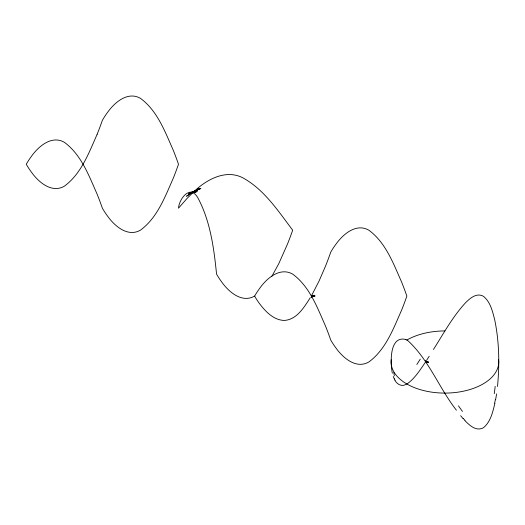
<?xml version="1.0" encoding="UTF-8"?>
<svg xmlns="http://www.w3.org/2000/svg" width="525" height="525" viewBox="0 0 525 525"><rect width="100%" height="100%" fill="white"/><g stroke="black" fill="none" stroke-linecap="round" stroke-linejoin="round"><path stroke-width="0.79" d="M497.51 386.492C499.642 364.271 499.262 341.631 494.681 319.725C492.608 311.633 490.593 302.577 484.063 296.815A11.878 8.203 72.4 0 0 481.878 295.549C475.453 293.298 469.658 298.686 465.452 302.853C452.602 316.778 443.52 333.592 433.44 349.499M496.584 393.888L495.607 399.774M494.917 403.213C492.824 411.672 490.849 421.168 484.063 427.219A11.872 8.19 -72.4 0 1 481.871 428.479C475.145 430.795 469.199 424.948 464.868 420.571M311.804 295.135L319.128 280.895L325.533 266.09A198.22 114.443 -60 0 0 330.737 252.144A198.22 114.443 60 0 1 335.947 244.21C342.983 234.275 356.14 222.895 368.799 230.167C385.783 242.602 393.383 263.576 401.658 282.148A198.22 114.443 60 0 1 406.862 296.093A198.22 114.443 -60 0 1 401.658 310.032C393.383 328.611 385.783 349.584 368.799 362.02C356.14 369.292 342.983 357.912 335.947 347.977A198.22 114.443 -60 0 1 330.737 340.042A198.22 114.443 60 0 0 325.533 326.097C317.264 307.525 309.665 286.552 292.681 274.116C280.022 266.844 266.858 278.224 259.822 288.159A198.22 114.443 60 0 0 254.618 296.093C241.959 303.365 228.802 291.992 221.76 282.05A198.22 114.443 -60 0 1 216.556 274.116C213.905 247.925 210.295 220.612 197.525 197.21C189.676 184.551 179.091 199.192 178.493 208.195L187.268 198.201L193.246 192.288M271.884 276.281L278.716 263.799L287.47 244.112A198.22 114.443 -60 0 0 292.681 230.173C278.335 211.26 264.738 190.194 243.587 178.231C226.531 168.742 206.994 179.169 194.375 191.257M310.321 297.636C304.165 307.184 296.92 319.633 284.274 320.453C273.761 320.145 265.808 311.83 259.822 304.027A198.22 114.443 -60 0 1 254.618 296.093M429.207 356.278L426.799 360.052M424.981 362.841C419.967 370.125 415.131 377.895 407.971 383.289A11.872 5.178 -50 0 1 405.786 384.549C401.658 386.918 396.736 384.188 394.925 380.185M311.397 297.078L314.18 295.175L311.364 297.091L314.646 295.713L313.241 296.166M191.297 193.508L199.244 188.311L193.292 191.756M193.312 191.828L200.872 188.449L188.39 194.02L195.405 190.824L189.479 193.141M313.615 296.087L315.013 295.765L312.428 296.356M190.66 192.465L197.676 190.857L191.914 192.038M312.821 296.212L314.875 296.238L312.145 295.811L314.147 296.251L312.795 295.883M189.604 192.229L196.042 192.642L191.126 192.281M428.118 362.014L425.368 361.81L428.151 362.079L425.44 361.443L428.242 362.224L425.585 361.207A108.419 28.435 -51.6 0 0 426.149 360.242M311.456 295.418L313.464 296.133L312.139 295.575M405.786 339.485C389.091 335.317 390.351 363.405 392.339 373.229M425.585 361.207L428.393 362.539L425.795 361.167M463.05 418.576L460.635 415.721M456.409 410.222C439.071 387.995 428.938 359.999 407.971 340.745A11.878 5.184 50 0 0 405.786 339.485M394.242 378.847L393.264 376.432M498.612 359.802A53.826 31.073 0 0 1 444.924 393.094A53.826 31.073 0 0 1 391.237 359.802M406.862 340.042A53.826 31.073 0 0 1 444.924 330.94M495.331 399.742A108.445 87.577 -74.1 0 1 494.642 403.167M495.173 386.393A165.723 143.358 -72.4 0 1 494.242 393.665M420.276 359.126A162.783 19.379 -55.1 0 1 416.837 364.494M394.984 380.146A108.445 45.714 -38.7 0 1 394.327 378.788M394.341 375.854A165.723 71.459 -32 0 1 393.822 372.474M462.466 411.416A162.783 93.607 84.6 0 1 458.489 405.864M464.979 420.341A108.419 70.763 -86.4 0 1 463.168 418.34M97.164 134.243C88.896 152.814 81.296 173.788 64.312 186.224C51.653 193.495 38.496 182.116 31.454 172.18A198.22 114.443 -60 0 1 26.25 164.246A198.22 114.443 60 0 1 31.454 156.312C38.496 146.377 51.653 134.997 64.312 142.268C81.296 154.704 88.896 175.678 97.164 194.25A198.22 114.443 60 0 1 102.375 208.195A198.22 114.443 -60 0 0 107.579 216.129C114.614 226.065 127.778 237.444 140.431 230.173C157.415 217.737 165.021 196.763 173.289 178.192A198.22 114.443 -60 0 0 178.493 164.246A198.22 114.443 60 0 0 173.289 150.308C165.021 131.729 157.415 110.755 140.431 98.319C127.778 91.048 114.614 102.428 107.579 112.363A198.22 114.443 60 0 0 102.375 120.297A198.22 114.443 -60 0 1 97.164 134.243M192.629 192.137L186.506 196.258L194.388 191.113L192.629 192.137"/></g></svg>
